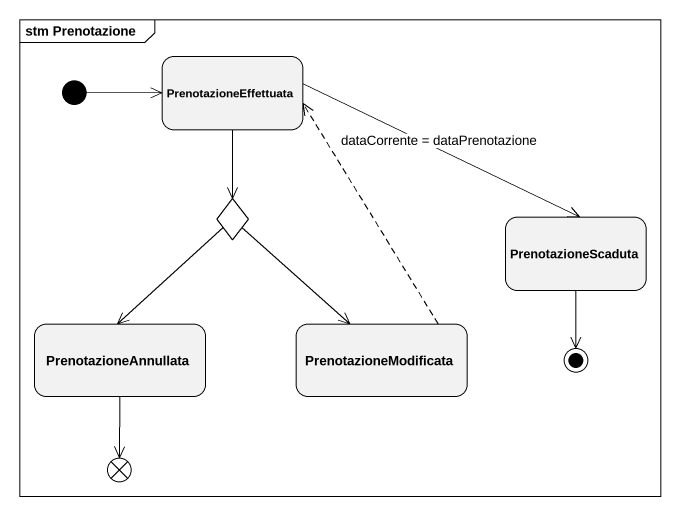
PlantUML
@startuml
mainframe stm Prenotazione
hide empty description
state PrenotazioneEffettuata
state choice1 <<choice>>
state PrenotazioneScaduta
state PrenotazioneAnnullata
state PrenotazioneModificata
state exit1 <<choice>>
[*] -right-> PrenotazioneEffettuata
PrenotazioneEffettuata --> choice1
PrenotazioneEffettuata -right-> PrenotazioneScaduta : dataCorrente = dataPrenotazione
choice1 --> PrenotazioneAnnullata
choice1 --> PrenotazioneModificata
PrenotazioneAnnullata --> exit1
PrenotazioneModificata -up[dashed]-> PrenotazioneEffettuata
PrenotazioneScaduta --> [*]
@enduml
